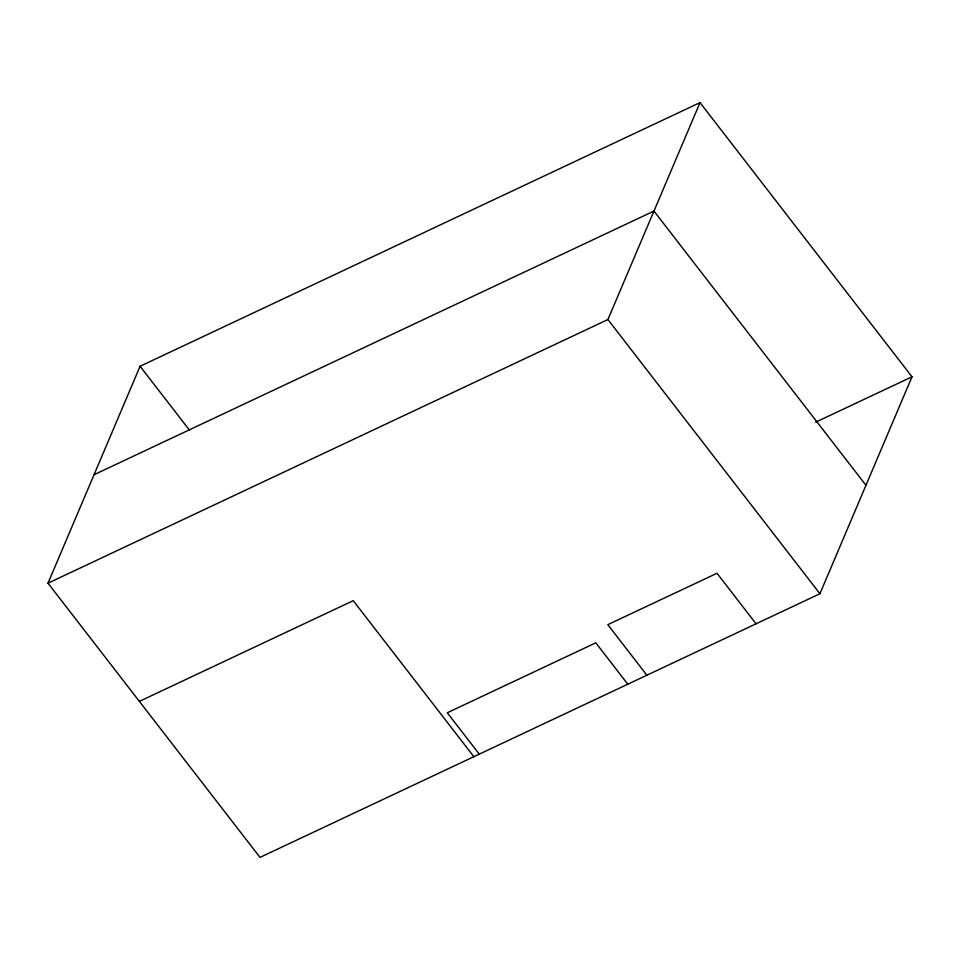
<?xml version="1.0" encoding="UTF-8"?>
<svg xmlns="http://www.w3.org/2000/svg" width="960" height="960" viewBox="0 0 960 960"><rect width="100%" height="100%" fill="white"/><g stroke="black" fill="none" stroke-linecap="round" stroke-linejoin="round"><path stroke-width="1.44" d="M48 583.188L140.076 366.264L700.008 102.612L912 376.812L819.924 593.736L259.992 857.388L48 583.188L607.92 319.536L700.008 102.612M94.044 474.72L653.964 211.068L865.956 485.28M139.38 701.376L353.232 600.672L473.856 756.696M815.664 422.172L912 376.812M607.92 319.536L819.924 593.736M756.072 623.808L717 573.264L607.812 624.672L646.884 675.216M627.804 684.204L595.812 642.828L447.288 712.764L479.28 754.14M140.076 366.264L189.42 430.08"/></g></svg>
